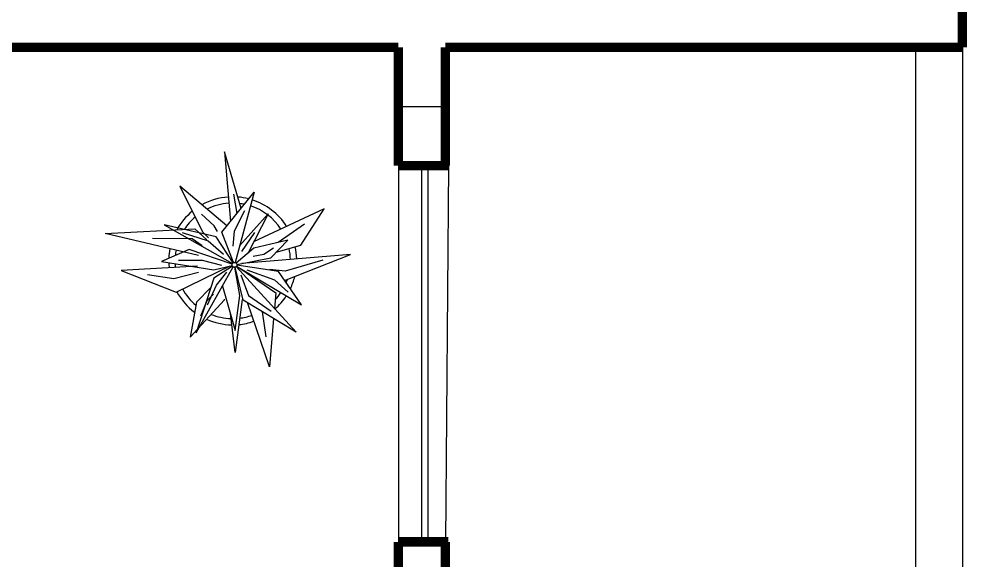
# Model space of a CAD drawing. Header units: millimetres. Extents: x -54.3 to 12.1, y 152.8 to 185.4.
# Drawn here: x -37.246 to -34.22, y 169.071 to 170.798 of the extents above; entities that cross this region are included whole.
import ezdxf

# ---------------------------------------------------------------- set-up
doc = ezdxf.new("R2010")
doc.units = ezdxf.units.MM
doc.header["$LTSCALE"] = 2
for name, color, linetype in [('AUXILIARES', 210, 'Continuous'), ('MUEBLES', 8, 'Continuous'), ('MUROS', 30, 'Continuous'), ('NIVELES', 3, 'Continuous'), ('VENTANAS', 170, 'Continuous')]:
    doc.layers.add(name, color=color, linetype=linetype)

# ---------------------------------------------------------------- blocks, each defined once
blk = doc.blocks.new('maceta')
for p, q in [((-0.1323, 0.174), (-0.1194, 0.3278)), ((-0.1194, 0.3278), (-0.0485, 0.1231)), ((-0.0321, 0.1131), (-0.0092, 0.2818)), ((-0.0092, 0.2818), (0.0056, 0.1578)), ((-0.0126, 0.0082), (-0.2044, 0.2177)), ((-0.2044, 0.2177), (-0.0352, 0.115)), ((-0.1083, 0.2321), (-0.0969, 0.1525)), ((0.1144, 0.2189), (-0.0035, 0.0092)), ((0.1341, 0.2333), (0.0248, 0.114)), ((0.0585, 0.0451), (0.1144, 0.2189)), ((0.1142, 0.1215), (0.1341, 0.2333)), ((-0.0098, 0.2117), (-0.0248, 0.1004)), ((0.0307, 0.07), (-0.0098, 0.2117)), ((0.0997, 0.1649), (0.0794, 0.1158)), ((-0.014, 0.0064), (-0.2212, 0.1304)), ((-0.2212, 0.1304), (-0.1476, 0.0232)), ((-0.1393, 0.0917), (-0.135, 0.1419)), ((-0.0522, 0.1002), (-0.1243, 0.1501)), ((0.079, 0.1304), (0.0495, 0.0675)), ((0.068, 0.0746), (0.1142, 0.1215)), ((-0.0244, 0.0127), (-0.1393, 0.0917)), ((-0.0275, 0.0343), (-0.0522, 0.1002)), ((-0.0352, 0.115), (-0.0092, 0.01)), ((-0.0248, 0.1004), (-0.0087, 0.0101)), ((0.0248, 0.114), (0.0242, 0.1121)), ((0.0794, 0.1158), (0.0592, 0.0962)), ((-0.1355, 0.0498), (-0.1787, 0.0899)), ((0.1788, 0.0892), (0.0061, 0.0056)), ((0.0495, 0.0675), (0.0172, 0.0253)), ((0.3541, 0.0208), (0.1788, 0.0892)), ((-0.1675, 0.0522), (-0.3778, -0.0301)), ((-0.0473, 0.0183), (-0.1355, 0.0498)), ((-0.0008, 0.0067), (0.0585, 0.0451)), ((0.1072, 0.027), (0.1861, 0.0475)), ((0.1861, 0.0475), (0.2703, 0.0347)), ((-0.2896, -0.0122), (-0.1691, 0.023)), ((-0.1691, 0.023), (-0.1207, 0.0169)), ((-0.1476, 0.0232), (-0.015, 0.0036)), ((-0.0149, 0.001), (-0.1232, -0.0204)), ((0, 0), (0.1377, -0.0462)), ((0.0587, 0.0179), (0.0002, 0.0042)), ((0.0956, -0.0129), (0.0336, 0.0035)), ((0.2257, -0.0084), (0.0587, 0.0179)), ((0.1103, 0.0066), (0.3541, 0.0208)), ((-0.3778, -0.0301), (-0.0308, -0.0022)), ((-0.1232, -0.0204), (-0.1781, -0.0766)), ((-0.1011, -0.0307), (-0.0667, -0.0246)), ((-0.0699, -0.2291), (-0.0094, -0.005)), ((-0.0692, -0.0509), (-0.0132, -0.0026)), ((-0.0045, -0.0048), (0.0333, -0.1019)), ((-0.0031, -0.004), (0.0515, -0.0873)), ((0.217, -0.1251), (-0.0006, -0.0014)), ((0.1708, -0.0123), (0.0956, -0.0129)), ((0.1073, -0.0269), (0.405, -0.0972)), ((0.1377, -0.0462), (0.2257, -0.0084)), ((-0.2188, -0.0599), (-0.2933, -0.1767)), ((-0.1403, -0.0379), (-0.2188, -0.0599)), ((-0.1781, -0.0766), (-0.0692, -0.0509)), ((-0.1318, -0.0508), (-0.1011, -0.0307)), ((-0.115, -0.16), (-0.0496, -0.034)), ((-0.0238, -0.0586), (-0.115, -0.16)), ((-0.0713, -0.1009), (-0.0298, -0.0399)), ((-0.0069, -0.1046), (-0.0022, -0.057)), ((0.077, -0.0743), (0.0279, -0.0311)), ((0.0952, -0.0578), (0.1274, -0.0805)), ((-0.2933, -0.1767), (-0.0686, -0.0707)), ((-0.2309, -0.1274), (-0.1466, -0.0692)), ((0.0515, -0.0873), (0.217, -0.1251)), ((0.0948, -0.103), (0.0755, -0.0832)), ((0.1596, -0.101), (0.077, -0.0743)), ((0.1192, -0.1121), (0.0808, -0.0777)), ((0.1274, -0.0805), (0.2543, -0.0816)), ((0.0333, -0.1019), (-0.0699, -0.2291)), ((-0.039, -0.1701), (-0.0069, -0.1046)), ((0.0464, -0.104), (0.057, -0.1221)), ((0.1675, -0.2484), (0.0948, -0.103)), ((0.405, -0.0972), (0.1192, -0.1121)), ((0.0248, -0.3581), (0.0058, -0.1358)), ((0.0165, -0.1225), (0.1675, -0.2484)), ((0.057, -0.1221), (0.0976, -0.1594)), ((-0.0283, -0.1778), (0.0248, -0.3581)), ((-0.0048, -0.2234), (-0.0149, -0.1612))]:
    blk.add_line(p, q)
blk.add_circle((-0.0073, 0.0025), 0.00774)
at = {"layer": 'MUEBLES'}
for radius, start, end in [(0.2042, 95.4431, 109.2059), (0.2042, 65.8574, 89.1142), (0.1842, 96.9034, 109.2163), (0.1842, 67.9358, 88.2738), (0.2042, 28.8545, 53.3733), (0.2042, 131.1899, 146.8264), (0.1842, 59.1152, 59.4577), (0.1842, 29.184, 50.2207), (0.1842, 137.3254, 146.5784), (0.2042, 154.1686, 165.8911), (0.1842, 157.7839, 161.3227), (0.1842, 2.7092, 6.5538), (0.2042, 1.5519, 6.2386), (0.2042, 181.6829, 192.645), (0.1842, 181.3656, 192.3157), (0.1842, 349.4949, 354.6674), (0.2042, 349.2216, 357.6793), (0.2042, 212.621, 252.4745), (0.1842, 213.425, 252.213), (0.1842, 310.7158, 327.0887), (0.2042, 309.3053, 331.0543), (0.1842, 273.9421, 296.3591), (0.2042, 255.5659, 265.5691), (0.1842, 258.4496, 263.1839), (0.2042, 274.0333, 298.8145)]:
    blk.add_arc((-0.0019, -0.0103), radius, start, end, dxfattribs=at)
blk = doc.blocks.new('A$C24DB07CB')
at = {"layer": 'NIVELES', "ltscale": 0.5}
blk.add_blockref('maceta', (0.3778, 0.3581), dxfattribs=at)
blk = doc.blocks.new('A$C0BB47299')
blk.add_blockref('A$C24DB07CB', (0, 0))

msp = doc.modelspace()

# ---------------------------------------------------------------- linework, layer by layer
at = {"layer": 'AUXILIARES'}
msp.add_line((-36.0354, 170.5184), (-35.8854, 170.5184), dxfattribs=at)
at = {"layer": 'MUROS'}
for p, q in [((-34.3854, 170.7074), (-34.3854, 165.404)), ((-34.2354, 170.7074), (-34.2354, 165.404)), ((-36.0354, 170.3294), (-36.0354, 169.1294)), ((-35.8754, 170.3294), (-35.8854, 169.1294))]:
    msp.add_line(p, q, dxfattribs=at)
at = {"layer": 'MUROS', "const_width": 0.03}
for points in [[(-34.2354, 174.8681), (-34.2354, 170.7074)], [(-37.668, 170.7074), (-36.0354, 170.7074)], [(-36.0354, 170.7074), (-36.0354, 170.3294)], [(-35.8854, 170.7074), (-35.8854, 170.3294)], [(-35.8854, 170.7074), (-34.2354, 170.7074)], [(-36.0354, 170.3294), (-35.8754, 170.3294)], [(-36.0354, 169.1294), (-35.8754, 169.1294)], [(-36.0354, 169.1294), (-36.0354, 168.5783)], [(-35.8854, 169.1294), (-35.8854, 168.5783)]]:
    msp.add_lwpolyline(points, dxfattribs=at)
at = {"layer": 'VENTANAS'}
for p, q in [((-35.9604, 169.1294), (-35.9604, 170.3294)), ((-35.9404, 169.1294), (-35.9404, 170.3294))]:
    msp.add_line(p, q, dxfattribs=at)

# ---------------------------------------------------------------- block references
at = {"rotation": 180}
msp.add_blockref('A$C0BB47299', (-36.188, 170.3738), dxfattribs=at)

doc.saveas('drawing.dxf')
